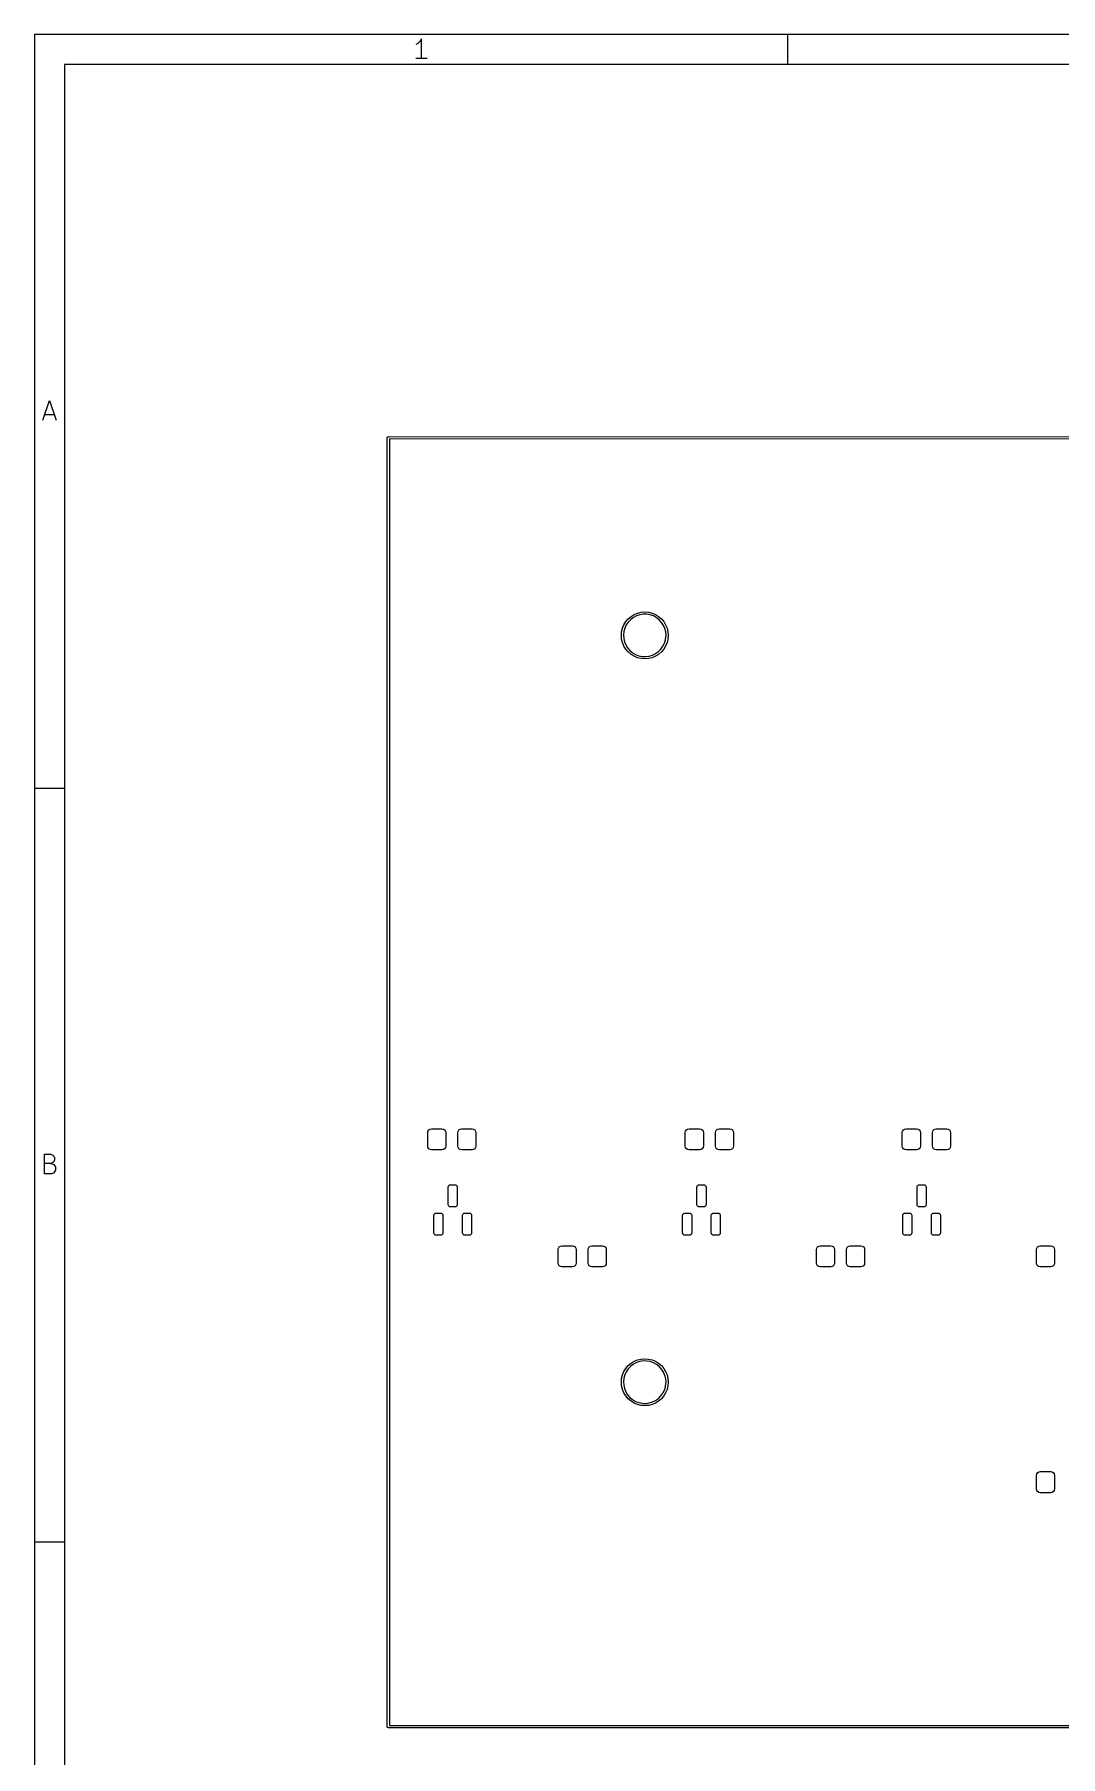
# Model space of a CAD drawing. Extents: x 10 to 287, y -200 to -10.
# Drawn here: x 10 to 78.1, y -124.2 to -10 of the extents above; entities that cross this region are included whole.
import ezdxf

# ---------------------------------------------------------------- set-up
doc = ezdxf.new("R2010")
doc.units = 0
doc.layers.add('BLACK', color=7, linetype='CONTINUOUS')

msp = doc.modelspace()

# ---------------------------------------------------------------- linework, layer by layer
at = {"layer": 'BLACK', "linetype": 'CONTINUOUS'}
for p, q in [((10, -10), (10, -200.007)), ((287.002, -10), (10, -10)), ((60, -12), (60, -10)), ((35.4464, -10.5976), (35.3226, -10.6595)), ((35.5702, -10.4738), (35.4464, -10.5976)), ((35.694, -10.2881), (35.5702, -10.4738)), ((35.694, -11.5881), (35.694, -10.2881)), ((12, -12), (12, -198.007)), ((285.002, -12), (12, -12)), ((36.0655, -11.5881), (35.3226, -11.5881)), ((10.5667, -35.5881), (11, -34.2881)), ((10.6905, -35.2167), (11.3095, -35.2167)), ((11, -34.2881), (11.4333, -35.5881)), ((33.4159, -122.27), (33.4163, -36.7559)), ((33.4163, -36.7559), (33.418, -36.7461)), ((33.4174, -36.7428), (33.4191, -36.74)), ((33.418, -36.7461), (33.4174, -36.7428)), ((33.4191, -36.74), (33.4208, -36.7302)), ((33.4208, -36.7302), (33.4334, -36.7153)), ((33.4334, -36.7153), (33.4431, -36.6984)), ((33.4431, -36.6984), (33.4495, -36.6961)), ((33.4495, -36.6961), (33.4538, -36.6909)), ((33.4538, -36.6909), (33.473, -36.6876)), ((33.473, -36.6876), (33.4913, -36.6809)), ((33.4913, -36.6809), (206.846, -36.7288)), ((33.5663, -36.8309), (33.5659, -122.195)), ((206.771, -36.8788), (33.5663, -36.8309)), ((49.1234, -49.1601), (49.2508, -48.952)), ((49.2508, -48.952), (49.4093, -48.7665)), ((49.4132, -48.9788), (49.283, -49.1697)), ((49.4093, -48.7665), (49.5949, -48.608)), ((49.5729, -48.8118), (49.4132, -48.9788)), ((49.7576, -48.6731), (49.5729, -48.8118)), ((49.5949, -48.608), (49.8029, -48.4805)), ((49.9625, -48.5664), (49.7576, -48.6731)), ((49.8029, -48.4805), (50.0283, -48.3871)), ((50.1821, -48.4946), (49.9625, -48.5664)), ((50.0283, -48.3871), (50.2656, -48.3302)), ((50.4105, -48.4597), (50.1821, -48.4946)), ((50.2656, -48.3302), (50.5089, -48.311)), ((50.6415, -48.4625), (50.4105, -48.4597)), ((50.5089, -48.311), (50.7521, -48.3302)), ((50.869, -48.503), (50.6415, -48.4625)), ((50.7521, -48.3302), (50.9894, -48.3871)), ((51.0868, -48.5801), (50.869, -48.503)), ((50.9894, -48.3871), (51.2148, -48.4805)), ((51.289, -48.6918), (51.0868, -48.5801)), ((51.2148, -48.4805), (51.4229, -48.608)), ((51.4704, -48.835), (51.289, -48.6918)), ((51.4229, -48.608), (51.6084, -48.7665)), ((51.6258, -49.0059), (51.4704, -48.835)), ((51.6084, -48.7665), (51.7669, -48.952)), ((51.7513, -49.1998), (51.6258, -49.0059)), ((51.7669, -48.952), (51.8944, -49.1601)), ((48.9539, -49.866), (48.9566, -49.8316)), ((48.973, -50.1093), (48.9539, -49.866)), ((48.9566, -49.8316), (48.973, -49.6228)), ((48.973, -49.6228), (49.03, -49.3855)), ((49.03, -50.3466), (48.973, -50.1093)), ((49.03, -49.3855), (49.1234, -49.1601)), ((49.124, -49.6019), (49.0995, -49.8316)), ((49.0995, -49.8316), (49.1128, -50.0623)), ((49.1128, -50.0623), (49.1636, -50.2876)), ((49.1858, -49.3792), (49.124, -49.6019)), ((49.283, -49.1697), (49.1858, -49.3792)), ((51.8435, -49.4117), (51.7513, -49.1998)), ((51.8197, -50.385), (51.8868, -50.164)), ((51.8997, -49.6358), (51.8435, -49.4117)), ((51.8868, -50.164), (51.917, -49.9349)), ((51.8944, -49.1601), (51.9878, -49.3855)), ((51.9187, -49.866), (51.8997, -49.6358)), ((51.917, -49.9349), (51.9187, -49.866)), ((51.9878, -49.3855), (52.0447, -49.6228)), ((52.0447, -50.1093), (51.9878, -50.3466)), ((52.0447, -49.6228), (52.0639, -49.866)), ((52.0639, -49.866), (52.0447, -50.1093)), ((49.1234, -50.572), (49.03, -50.3466)), ((49.2508, -50.78), (49.1234, -50.572)), ((49.1636, -50.2876), (49.2505, -50.5017)), ((49.2505, -50.5017), (49.3712, -50.6987)), ((49.4093, -50.9656), (49.2508, -50.78)), ((49.3712, -50.6987), (49.5225, -50.8733)), ((49.5949, -51.1241), (49.4093, -50.9656)), ((49.5225, -50.8733), (49.7002, -51.0209)), ((49.8029, -51.2516), (49.5949, -51.1241)), ((49.7002, -51.0209), (49.8997, -51.1375)), ((50.0283, -51.3449), (49.8029, -51.2516)), ((49.8997, -51.1375), (50.1155, -51.2199)), ((50.2656, -51.4019), (50.0283, -51.3449)), ((50.1155, -51.2199), (50.3419, -51.2659)), ((50.5089, -51.421), (50.2656, -51.4019)), ((50.3419, -51.2659), (50.5728, -51.2744)), ((50.7521, -51.4019), (50.5089, -51.421)), ((50.5728, -51.2744), (50.802, -51.245)), ((50.9894, -51.3449), (50.7521, -51.4019)), ((50.802, -51.245), (51.0233, -51.1787)), ((51.2148, -51.2516), (50.9894, -51.3449)), ((51.0233, -51.1787), (51.2308, -51.077)), ((51.4229, -51.1241), (51.2148, -51.2516)), ((51.2308, -51.077), (51.4188, -50.9429)), ((51.4188, -50.9429), (51.5825, -50.7798)), ((51.6084, -50.9656), (51.4229, -51.1241)), ((51.5825, -50.7798), (51.7173, -50.5922)), ((51.7669, -50.78), (51.6084, -50.9656)), ((51.7173, -50.5922), (51.8197, -50.385)), ((51.8944, -50.572), (51.7669, -50.78)), ((51.9878, -50.3466), (51.8944, -50.572)), ((10, -60), (12, -60)), ((36.1, -82.85), (36.119, -82.7543)), ((36.1, -83.75), (36.1, -82.85)), ((36.119, -82.7543), (36.1732, -82.6732)), ((36.1732, -82.6732), (36.2543, -82.619)), ((36.2543, -82.619), (36.35, -82.6)), ((36.35, -82.6), (37.05, -82.6)), ((37.05, -82.6), (37.1457, -82.619)), ((37.1457, -82.619), (37.2268, -82.6732)), ((37.2268, -82.6732), (37.281, -82.7543)), ((37.281, -82.7543), (37.3, -82.85)), ((37.3, -82.85), (37.3, -83.75)), ((38.1, -82.85), (38.119, -82.7543)), ((38.1, -83.75), (38.1, -82.85)), ((38.119, -82.7543), (38.1732, -82.6732)), ((38.1732, -82.6732), (38.2543, -82.619)), ((38.2543, -82.619), (38.35, -82.6)), ((38.35, -82.6), (39.05, -82.6)), ((39.05, -82.6), (39.1457, -82.619)), ((39.1457, -82.619), (39.2268, -82.6732)), ((39.2268, -82.6732), (39.281, -82.7543)), ((39.281, -82.7543), (39.3, -82.85)), ((39.3, -82.85), (39.3, -83.75)), ((53.2, -82.85), (53.219, -82.7543)), ((53.2, -83.75), (53.2, -82.85)), ((53.219, -82.7543), (53.2732, -82.6732)), ((53.2732, -82.6732), (53.3543, -82.619)), ((53.3543, -82.619), (53.45, -82.6)), ((53.45, -82.6), (54.15, -82.6)), ((54.15, -82.6), (54.2457, -82.619)), ((54.2457, -82.619), (54.3268, -82.6732)), ((54.3268, -82.6732), (54.381, -82.7543)), ((54.381, -82.7543), (54.4, -82.85)), ((54.4, -82.85), (54.4, -83.75)), ((55.2, -82.85), (55.219, -82.7543)), ((55.2, -83.75), (55.2, -82.85)), ((55.219, -82.7543), (55.2732, -82.6732)), ((55.2732, -82.6732), (55.3543, -82.619)), ((55.3543, -82.619), (55.45, -82.6)), ((55.45, -82.6), (56.15, -82.6)), ((56.15, -82.6), (56.2457, -82.619)), ((56.2457, -82.619), (56.3268, -82.6732)), ((56.3268, -82.6732), (56.381, -82.7543)), ((56.381, -82.7543), (56.4, -82.85)), ((56.4, -82.85), (56.4, -83.75)), ((67.6, -82.85), (67.619, -82.7543)), ((67.6, -83.75), (67.6, -82.85)), ((67.619, -82.7543), (67.6732, -82.6732)), ((67.6732, -82.6732), (67.7543, -82.619)), ((67.7543, -82.619), (67.85, -82.6)), ((67.85, -82.6), (68.55, -82.6)), ((68.55, -82.6), (68.6457, -82.619)), ((68.6457, -82.619), (68.7268, -82.6732)), ((68.7268, -82.6732), (68.781, -82.7543)), ((68.781, -82.7543), (68.8, -82.85)), ((68.8, -82.85), (68.8, -83.75)), ((69.6, -82.85), (69.619, -82.7543)), ((69.6, -83.75), (69.6, -82.85)), ((69.619, -82.7543), (69.6732, -82.6732)), ((69.6732, -82.6732), (69.7543, -82.619)), ((69.7543, -82.619), (69.85, -82.6)), ((69.85, -82.6), (70.55, -82.6)), ((70.55, -82.6), (70.6457, -82.619)), ((70.6457, -82.619), (70.7268, -82.6732)), ((70.7268, -82.6732), (70.781, -82.7543)), ((70.781, -82.7543), (70.8, -82.85)), ((70.8, -82.85), (70.8, -83.75)), ((10.6595, -85.5881), (10.6595, -84.2881)), ((10.6595, -84.2881), (11.0929, -84.2881)), ((11.0929, -84.2881), (11.2167, -84.35)), ((11.2167, -84.35), (11.2786, -84.4119)), ((11.2786, -84.4119), (11.3405, -84.5357)), ((11.3405, -84.5357), (11.3405, -84.6595)), ((36.119, -83.8457), (36.1, -83.75)), ((36.1732, -83.9268), (36.119, -83.8457)), ((36.2543, -83.981), (36.1732, -83.9268)), ((36.35, -84), (36.2543, -83.981)), ((37.05, -84), (36.35, -84)), ((37.1457, -83.981), (37.05, -84)), ((37.2268, -83.9268), (37.1457, -83.981)), ((37.281, -83.8457), (37.2268, -83.9268)), ((37.3, -83.75), (37.281, -83.8457)), ((38.119, -83.8457), (38.1, -83.75)), ((38.1732, -83.9268), (38.119, -83.8457)), ((38.2543, -83.981), (38.1732, -83.9268)), ((38.35, -84), (38.2543, -83.981)), ((39.05, -84), (38.35, -84)), ((39.1457, -83.981), (39.05, -84)), ((39.2268, -83.9268), (39.1457, -83.981)), ((39.281, -83.8457), (39.2268, -83.9268)), ((39.3, -83.75), (39.281, -83.8457)), ((53.219, -83.8457), (53.2, -83.75)), ((53.2732, -83.9268), (53.219, -83.8457)), ((53.3543, -83.981), (53.2732, -83.9268)), ((53.45, -84), (53.3543, -83.981)), ((54.15, -84), (53.45, -84)), ((54.2457, -83.981), (54.15, -84)), ((54.3268, -83.9268), (54.2457, -83.981)), ((54.381, -83.8457), (54.3268, -83.9268)), ((54.4, -83.75), (54.381, -83.8457)), ((55.219, -83.8457), (55.2, -83.75)), ((55.2732, -83.9268), (55.219, -83.8457)), ((55.3543, -83.981), (55.2732, -83.9268)), ((55.45, -84), (55.3543, -83.981)), ((56.15, -84), (55.45, -84)), ((56.2457, -83.981), (56.15, -84)), ((56.3268, -83.9268), (56.2457, -83.981)), ((56.381, -83.8457), (56.3268, -83.9268)), ((56.4, -83.75), (56.381, -83.8457)), ((67.619, -83.8457), (67.6, -83.75)), ((67.6732, -83.9268), (67.619, -83.8457)), ((67.7543, -83.981), (67.6732, -83.9268)), ((67.85, -84), (67.7543, -83.981)), ((68.55, -84), (67.85, -84)), ((68.6457, -83.981), (68.55, -84)), ((68.7268, -83.9268), (68.6457, -83.981)), ((68.781, -83.8457), (68.7268, -83.9268)), ((68.8, -83.75), (68.781, -83.8457)), ((69.619, -83.8457), (69.6, -83.75)), ((69.6732, -83.9268), (69.619, -83.8457)), ((69.7543, -83.981), (69.6732, -83.9268)), ((69.85, -84), (69.7543, -83.981)), ((70.55, -84), (69.85, -84)), ((70.6457, -83.981), (70.55, -84)), ((70.7268, -83.9268), (70.6457, -83.981)), ((70.781, -83.8457), (70.7268, -83.9268)), ((70.8, -83.75), (70.781, -83.8457)), ((11.0929, -84.9071), (10.6595, -84.9071)), ((11.1548, -85.5881), (10.6595, -85.5881)), ((11.2167, -84.8452), (11.0929, -84.9071)), ((11.0929, -84.9071), (11.2786, -84.969)), ((11.2786, -85.5262), (11.1548, -85.5881)), ((11.2786, -84.7833), (11.2167, -84.8452)), ((11.3405, -84.6595), (11.2786, -84.7833)), ((11.2786, -84.969), (11.3405, -85.031)), ((11.3405, -85.4643), (11.2786, -85.5262)), ((11.3405, -85.031), (11.4024, -85.1548)), ((11.4024, -85.3405), (11.3405, -85.4643)), ((11.4024, -85.1548), (11.4024, -85.3405)), ((37.4632, -86.4613), (37.4746, -86.4039)), ((37.4632, -87.6363), (37.4632, -86.4613)), ((37.4746, -86.4039), (37.5071, -86.3553)), ((37.5071, -86.3553), (37.5558, -86.3228)), ((37.5558, -86.3228), (37.6132, -86.3113)), ((37.6132, -86.3113), (37.9132, -86.3113)), ((37.9132, -86.3113), (37.9706, -86.3228)), ((37.9706, -86.3228), (38.0193, -86.3553)), ((38.0193, -86.3553), (38.0518, -86.4039)), ((38.0518, -86.4039), (38.0632, -86.4613)), ((38.0632, -86.4613), (38.0632, -87.6363)), ((53.9732, -86.4613), (53.9846, -86.4039)), ((53.9732, -87.6363), (53.9732, -86.4613)), ((53.9846, -86.4039), (54.0171, -86.3553)), ((54.0171, -86.3553), (54.0658, -86.3228)), ((54.0658, -86.3228), (54.1232, -86.3113)), ((54.1232, -86.3113), (54.4232, -86.3113)), ((54.4232, -86.3113), (54.4806, -86.3228)), ((54.4806, -86.3228), (54.5293, -86.3553)), ((54.5293, -86.3553), (54.5618, -86.4039)), ((54.5618, -86.4039), (54.5732, -86.4613)), ((54.5732, -86.4613), (54.5732, -87.6363)), ((68.5782, -86.4613), (68.5896, -86.4039)), ((68.5782, -87.6363), (68.5782, -86.4613)), ((68.5896, -86.4039), (68.6221, -86.3553)), ((68.6221, -86.3553), (68.6708, -86.3228)), ((68.6708, -86.3228), (68.7282, -86.3113)), ((68.7282, -86.3113), (69.0282, -86.3113)), ((69.0282, -86.3113), (69.0856, -86.3228)), ((69.0856, -86.3228), (69.1343, -86.3553)), ((69.1343, -86.3553), (69.1668, -86.4039)), ((69.1668, -86.4039), (69.1782, -86.4613)), ((69.1782, -86.4613), (69.1782, -87.6363)), ((37.4746, -87.6937), (37.4632, -87.6363)), ((37.5071, -87.7424), (37.4746, -87.6937)), ((37.5558, -87.7749), (37.5071, -87.7424)), ((37.6132, -87.7863), (37.5558, -87.7749)), ((37.9132, -87.7863), (37.6132, -87.7863)), ((37.9706, -87.7749), (37.9132, -87.7863)), ((38.0193, -87.7424), (37.9706, -87.7749)), ((38.0518, -87.6937), (38.0193, -87.7424)), ((38.0632, -87.6363), (38.0518, -87.6937)), ((53.9846, -87.6937), (53.9732, -87.6363)), ((54.0171, -87.7424), (53.9846, -87.6937)), ((54.0658, -87.7749), (54.0171, -87.7424)), ((54.1232, -87.7863), (54.0658, -87.7749)), ((54.4232, -87.7863), (54.1232, -87.7863)), ((54.4806, -87.7749), (54.4232, -87.7863)), ((54.5293, -87.7424), (54.4806, -87.7749)), ((54.5618, -87.6937), (54.5293, -87.7424)), ((54.5732, -87.6363), (54.5618, -87.6937)), ((68.5896, -87.6937), (68.5782, -87.6363)), ((68.6221, -87.7424), (68.5896, -87.6937)), ((68.6708, -87.7749), (68.6221, -87.7424)), ((68.7282, -87.7863), (68.6708, -87.7749)), ((69.0282, -87.7863), (68.7282, -87.7863)), ((69.0856, -87.7749), (69.0282, -87.7863)), ((69.1343, -87.7424), (69.0856, -87.7749)), ((69.1668, -87.6937), (69.1343, -87.7424)), ((69.1782, -87.6363), (69.1668, -87.6937)), ((36.5132, -88.3363), (36.5246, -88.2789)), ((36.5132, -89.5113), (36.5132, -88.3363)), ((36.5246, -88.2789), (36.5571, -88.2303)), ((36.5571, -88.2303), (36.6058, -88.1978)), ((36.6058, -88.1978), (36.6632, -88.1863)), ((36.6632, -88.1863), (36.9632, -88.1863)), ((36.9632, -88.1863), (37.0206, -88.1978)), ((37.0206, -88.1978), (37.0693, -88.2303)), ((37.0693, -88.2303), (37.1018, -88.2789)), ((37.1018, -88.2789), (37.1132, -88.3363)), ((37.1132, -88.3363), (37.1132, -89.5113)), ((38.4132, -88.3363), (38.4246, -88.2789)), ((38.4132, -89.5113), (38.4132, -88.3363)), ((38.4246, -88.2789), (38.4571, -88.2303)), ((38.4571, -88.2303), (38.5058, -88.1978)), ((38.5058, -88.1978), (38.5632, -88.1863)), ((38.5632, -88.1863), (38.8632, -88.1863)), ((38.8632, -88.1863), (38.9206, -88.1978)), ((38.9206, -88.1978), (38.9693, -88.2303)), ((38.9693, -88.2303), (39.0018, -88.2789)), ((39.0018, -88.2789), (39.0132, -88.3363)), ((39.0132, -88.3363), (39.0132, -89.5113)), ((53.0232, -88.3363), (53.0346, -88.2789)), ((53.0232, -89.5113), (53.0232, -88.3363)), ((53.0346, -88.2789), (53.0671, -88.2303)), ((53.0671, -88.2303), (53.1158, -88.1978)), ((53.1158, -88.1978), (53.1732, -88.1863)), ((53.1732, -88.1863), (53.4732, -88.1863)), ((53.4732, -88.1863), (53.5306, -88.1978)), ((53.5306, -88.1978), (53.5793, -88.2303)), ((53.5793, -88.2303), (53.6118, -88.2789)), ((53.6118, -88.2789), (53.6232, -88.3363)), ((53.6232, -88.3363), (53.6232, -89.5113)), ((54.9232, -88.3363), (54.9346, -88.2789)), ((54.9232, -89.5113), (54.9232, -88.3363)), ((54.9346, -88.2789), (54.9671, -88.2303)), ((54.9671, -88.2303), (55.0158, -88.1978)), ((55.0158, -88.1978), (55.0732, -88.1863)), ((55.0732, -88.1863), (55.3732, -88.1863)), ((55.3732, -88.1863), (55.4306, -88.1978)), ((55.4306, -88.1978), (55.4793, -88.2303)), ((55.4793, -88.2303), (55.5118, -88.2789)), ((55.5118, -88.2789), (55.5232, -88.3363)), ((55.5232, -88.3363), (55.5232, -89.5113)), ((67.6282, -88.3363), (67.6396, -88.2789)), ((67.6282, -89.5113), (67.6282, -88.3363)), ((67.6396, -88.2789), (67.6721, -88.2303)), ((67.6721, -88.2303), (67.7208, -88.1978)), ((67.7208, -88.1978), (67.7782, -88.1863)), ((67.7782, -88.1863), (68.0782, -88.1863)), ((68.0782, -88.1863), (68.1356, -88.1978)), ((68.1356, -88.1978), (68.1843, -88.2303)), ((68.1843, -88.2303), (68.2168, -88.2789)), ((68.2168, -88.2789), (68.2282, -88.3363)), ((68.2282, -88.3363), (68.2282, -89.5113)), ((69.5282, -88.3363), (69.5396, -88.2789)), ((69.5282, -89.5113), (69.5282, -88.3363)), ((69.5396, -88.2789), (69.5721, -88.2303)), ((69.5721, -88.2303), (69.6208, -88.1978)), ((69.6208, -88.1978), (69.6782, -88.1863)), ((69.6782, -88.1863), (69.9782, -88.1863)), ((69.9782, -88.1863), (70.0356, -88.1978)), ((70.0356, -88.1978), (70.0843, -88.2303)), ((70.0843, -88.2303), (70.1168, -88.2789)), ((70.1168, -88.2789), (70.1282, -88.3363)), ((70.1282, -88.3363), (70.1282, -89.5113)), ((36.5246, -89.5687), (36.5132, -89.5113)), ((36.5571, -89.6174), (36.5246, -89.5687)), ((36.6058, -89.6499), (36.5571, -89.6174)), ((36.6632, -89.6613), (36.6058, -89.6499)), ((36.9632, -89.6613), (36.6632, -89.6613)), ((37.0206, -89.6499), (36.9632, -89.6613)), ((37.0693, -89.6174), (37.0206, -89.6499)), ((37.1018, -89.5687), (37.0693, -89.6174)), ((37.1132, -89.5113), (37.1018, -89.5687)), ((38.4246, -89.5687), (38.4132, -89.5113)), ((38.4571, -89.6174), (38.4246, -89.5687)), ((38.5058, -89.6499), (38.4571, -89.6174)), ((38.5632, -89.6613), (38.5058, -89.6499)), ((38.8632, -89.6613), (38.5632, -89.6613)), ((38.9206, -89.6499), (38.8632, -89.6613)), ((38.9693, -89.6174), (38.9206, -89.6499)), ((39.0018, -89.5687), (38.9693, -89.6174)), ((39.0132, -89.5113), (39.0018, -89.5687)), ((53.0346, -89.5687), (53.0232, -89.5113)), ((53.0671, -89.6174), (53.0346, -89.5687)), ((53.1158, -89.6499), (53.0671, -89.6174)), ((53.1732, -89.6613), (53.1158, -89.6499)), ((53.4732, -89.6613), (53.1732, -89.6613)), ((53.5306, -89.6499), (53.4732, -89.6613)), ((53.5793, -89.6174), (53.5306, -89.6499)), ((53.6118, -89.5687), (53.5793, -89.6174)), ((53.6232, -89.5113), (53.6118, -89.5687)), ((54.9346, -89.5687), (54.9232, -89.5113)), ((54.9671, -89.6174), (54.9346, -89.5687)), ((55.0158, -89.6499), (54.9671, -89.6174)), ((55.0732, -89.6613), (55.0158, -89.6499)), ((55.3732, -89.6613), (55.0732, -89.6613)), ((55.4306, -89.6499), (55.3732, -89.6613)), ((55.4793, -89.6174), (55.4306, -89.6499)), ((55.5118, -89.5687), (55.4793, -89.6174)), ((55.5232, -89.5113), (55.5118, -89.5687)), ((67.6396, -89.5687), (67.6282, -89.5113)), ((67.6721, -89.6174), (67.6396, -89.5687)), ((67.7208, -89.6499), (67.6721, -89.6174)), ((67.7782, -89.6613), (67.7208, -89.6499)), ((68.0782, -89.6613), (67.7782, -89.6613)), ((68.1356, -89.6499), (68.0782, -89.6613)), ((68.1843, -89.6174), (68.1356, -89.6499)), ((68.2168, -89.5687), (68.1843, -89.6174)), ((68.2282, -89.5113), (68.2168, -89.5687)), ((69.5396, -89.5687), (69.5282, -89.5113)), ((69.5721, -89.6174), (69.5396, -89.5687)), ((69.6208, -89.6499), (69.5721, -89.6174)), ((69.6782, -89.6613), (69.6208, -89.6499)), ((69.9782, -89.6613), (69.6782, -89.6613)), ((70.0356, -89.6499), (69.9782, -89.6613)), ((70.0843, -89.6174), (70.0356, -89.6499)), ((70.1168, -89.5687), (70.0843, -89.6174)), ((70.1282, -89.5113), (70.1168, -89.5687)), ((44.755, -90.6121), (44.774, -90.5164)), ((44.755, -91.5121), (44.755, -90.6121)), ((44.774, -90.5164), (44.8282, -90.4353)), ((44.8282, -90.4353), (44.9093, -90.3811)), ((44.9093, -90.3811), (45.005, -90.3621)), ((45.005, -90.3621), (45.705, -90.3621)), ((45.705, -90.3621), (45.8007, -90.3811)), ((45.8007, -90.3811), (45.8818, -90.4353)), ((45.8818, -90.4353), (45.936, -90.5164)), ((45.936, -90.5164), (45.955, -90.6121)), ((45.955, -90.6121), (45.955, -91.5121)), ((46.755, -90.6121), (46.774, -90.5164)), ((46.755, -91.5121), (46.755, -90.6121)), ((46.774, -90.5164), (46.8282, -90.4353)), ((46.8282, -90.4353), (46.9093, -90.3811)), ((46.9093, -90.3811), (47.005, -90.3621)), ((47.005, -90.3621), (47.705, -90.3621)), ((47.705, -90.3621), (47.8007, -90.3811)), ((47.8007, -90.3811), (47.8818, -90.4353)), ((47.8818, -90.4353), (47.936, -90.5164)), ((47.936, -90.5164), (47.955, -90.6121)), ((47.955, -90.6121), (47.955, -91.5121)), ((61.9, -90.6121), (61.919, -90.5164)), ((61.9, -91.5121), (61.9, -90.6121)), ((61.919, -90.5164), (61.9732, -90.4353)), ((61.9732, -90.4353), (62.0543, -90.3811)), ((62.0543, -90.3811), (62.15, -90.3621)), ((62.15, -90.3621), (62.85, -90.3621)), ((62.85, -90.3621), (62.9457, -90.3811)), ((62.9457, -90.3811), (63.0268, -90.4353)), ((63.0268, -90.4353), (63.081, -90.5164)), ((63.081, -90.5164), (63.1, -90.6121)), ((63.1, -90.6121), (63.1, -91.5121)), ((63.9, -90.6121), (63.919, -90.5164)), ((63.9, -91.5121), (63.9, -90.6121)), ((63.919, -90.5164), (63.9732, -90.4353)), ((63.9732, -90.4353), (64.0543, -90.3811)), ((64.0543, -90.3811), (64.15, -90.3621)), ((64.15, -90.3621), (64.85, -90.3621)), ((64.85, -90.3621), (64.9457, -90.3811)), ((64.9457, -90.3811), (65.0268, -90.4353)), ((65.0268, -90.4353), (65.081, -90.5164)), ((65.081, -90.5164), (65.1, -90.6121)), ((65.1, -90.6121), (65.1, -91.5121)), ((76.505, -90.6121), (76.524, -90.5164)), ((76.505, -91.5121), (76.505, -90.6121)), ((76.524, -90.5164), (76.5782, -90.4353)), ((76.5782, -90.4353), (76.6593, -90.3811)), ((76.6593, -90.3811), (76.755, -90.3621)), ((76.755, -90.3621), (77.455, -90.3621)), ((77.455, -90.3621), (77.5507, -90.3811)), ((77.5507, -90.3811), (77.6318, -90.4353)), ((77.6318, -90.4353), (77.686, -90.5164)), ((77.686, -90.5164), (77.705, -90.6121)), ((77.705, -90.6121), (77.705, -91.5121)), ((44.774, -91.6077), (44.755, -91.5121)), ((44.8282, -91.6888), (44.774, -91.6077)), ((44.9093, -91.743), (44.8282, -91.6888)), ((45.005, -91.7621), (44.9093, -91.743)), ((45.705, -91.7621), (45.005, -91.7621)), ((45.8007, -91.743), (45.705, -91.7621)), ((45.8818, -91.6888), (45.8007, -91.743)), ((45.936, -91.6077), (45.8818, -91.6888)), ((45.955, -91.5121), (45.936, -91.6077)), ((46.774, -91.6077), (46.755, -91.5121)), ((46.8282, -91.6888), (46.774, -91.6077)), ((46.9093, -91.743), (46.8282, -91.6888)), ((47.005, -91.7621), (46.9093, -91.743)), ((47.705, -91.7621), (47.005, -91.7621)), ((47.8007, -91.743), (47.705, -91.7621)), ((47.8818, -91.6888), (47.8007, -91.743)), ((47.936, -91.6077), (47.8818, -91.6888)), ((47.955, -91.5121), (47.936, -91.6077)), ((61.919, -91.6077), (61.9, -91.5121)), ((61.9732, -91.6888), (61.919, -91.6077)), ((62.0543, -91.743), (61.9732, -91.6888)), ((62.15, -91.7621), (62.0543, -91.743)), ((62.85, -91.7621), (62.15, -91.7621)), ((62.9457, -91.743), (62.85, -91.7621)), ((63.0268, -91.6888), (62.9457, -91.743)), ((63.081, -91.6077), (63.0268, -91.6888)), ((63.1, -91.5121), (63.081, -91.6077)), ((63.919, -91.6077), (63.9, -91.5121)), ((63.9732, -91.6888), (63.919, -91.6077)), ((64.0543, -91.743), (63.9732, -91.6888)), ((64.15, -91.7621), (64.0543, -91.743)), ((64.85, -91.7621), (64.15, -91.7621)), ((64.9457, -91.743), (64.85, -91.7621)), ((65.0268, -91.6888), (64.9457, -91.743)), ((65.081, -91.6077), (65.0268, -91.6888)), ((65.1, -91.5121), (65.081, -91.6077)), ((76.524, -91.6077), (76.505, -91.5121)), ((76.5782, -91.6888), (76.524, -91.6077)), ((76.6593, -91.743), (76.5782, -91.6888)), ((76.755, -91.7621), (76.6593, -91.743)), ((77.455, -91.7621), (76.755, -91.7621)), ((77.5507, -91.743), (77.455, -91.7621)), ((77.6318, -91.6888), (77.5507, -91.743)), ((77.686, -91.6077), (77.6318, -91.6888)), ((77.705, -91.5121), (77.686, -91.6077)), ((49.4093, -98.3103), (49.5949, -98.1518)), ((49.7576, -98.2168), (49.5729, -98.3555)), ((49.5949, -98.1518), (49.8029, -98.0243)), ((49.9625, -98.1101), (49.7576, -98.2168)), ((49.8029, -98.0243), (50.0283, -97.9309)), ((50.1821, -98.0384), (49.9625, -98.1101)), ((50.0283, -97.9309), (50.2656, -97.8739)), ((50.4105, -98.0034), (50.1821, -98.0384)), ((50.2656, -97.8739), (50.5089, -97.8548)), ((50.6415, -98.0062), (50.4105, -98.0034)), ((50.5089, -97.8548), (50.7521, -97.8739)), ((50.869, -98.0468), (50.6415, -98.0062)), ((50.7521, -97.8739), (50.9894, -97.9309)), ((51.0868, -98.1239), (50.869, -98.0468)), ((50.9894, -97.9309), (51.2148, -98.0243)), ((51.289, -98.2355), (51.0868, -98.1239)), ((51.2148, -98.0243), (51.4229, -98.1518)), ((51.4704, -98.3787), (51.289, -98.2355)), ((51.4229, -98.1518), (51.6084, -98.3103)), ((48.9539, -99.4098), (48.9566, -99.3754)), ((48.9566, -99.3754), (48.973, -99.1665)), ((48.973, -99.1665), (49.03, -98.9293)), ((49.03, -98.9293), (49.1234, -98.7038)), ((49.124, -99.1456), (49.0995, -99.3754)), ((49.0995, -99.3754), (49.1128, -99.606)), ((49.1234, -98.7038), (49.2508, -98.4958)), ((49.1858, -98.923), (49.124, -99.1456)), ((49.283, -98.7134), (49.1858, -98.923)), ((49.2508, -98.4958), (49.4093, -98.3103)), ((49.4132, -98.5226), (49.283, -98.7134)), ((49.5729, -98.3555), (49.4132, -98.5226)), ((51.6258, -98.5496), (51.4704, -98.3787)), ((51.6084, -98.3103), (51.7669, -98.4958)), ((51.7513, -98.7436), (51.6258, -98.5496)), ((51.8435, -98.9555), (51.7513, -98.7436)), ((51.7669, -98.4958), (51.8944, -98.7038)), ((51.8997, -99.1795), (51.8435, -98.9555)), ((51.8944, -98.7038), (51.9878, -98.9293)), ((51.9187, -99.4098), (51.8997, -99.1795)), ((51.9878, -98.9293), (52.0447, -99.1665)), ((52.0447, -99.1665), (52.0639, -99.4098)), ((48.973, -99.6531), (48.9539, -99.4098)), ((49.03, -99.8903), (48.973, -99.6531)), ((49.1234, -100.116), (49.03, -99.8903)), ((49.1128, -99.606), (49.1636, -99.8314)), ((49.2508, -100.324), (49.1234, -100.116)), ((49.1636, -99.8314), (49.2505, -100.045)), ((49.2505, -100.045), (49.3712, -100.242)), ((49.4093, -100.509), (49.2508, -100.324)), ((49.3712, -100.242), (49.5225, -100.417)), ((49.5949, -100.668), (49.4093, -100.509)), ((49.5225, -100.417), (49.7002, -100.565)), ((51.2308, -100.621), (51.4188, -100.487)), ((51.4188, -100.487), (51.5825, -100.324)), ((51.6084, -100.509), (51.4229, -100.668)), ((51.5825, -100.324), (51.7173, -100.136)), ((51.7669, -100.324), (51.6084, -100.509)), ((51.7173, -100.136), (51.8197, -99.9288)), ((51.8944, -100.116), (51.7669, -100.324)), ((51.8197, -99.9288), (51.8868, -99.7077)), ((51.8868, -99.7077), (51.917, -99.4787)), ((51.9878, -99.8903), (51.8944, -100.116)), ((51.917, -99.4787), (51.9187, -99.4098)), ((52.0447, -99.6531), (51.9878, -99.8903)), ((52.0639, -99.4098), (52.0447, -99.6531)), ((49.8029, -100.795), (49.5949, -100.668)), ((49.7002, -100.565), (49.8997, -100.681)), ((50.0283, -100.889), (49.8029, -100.795)), ((49.8997, -100.681), (50.1155, -100.764)), ((50.2656, -100.946), (50.0283, -100.889)), ((50.1155, -100.764), (50.3419, -100.81)), ((50.5089, -100.965), (50.2656, -100.946)), ((50.3419, -100.81), (50.5728, -100.818)), ((50.7521, -100.946), (50.5089, -100.965)), ((50.5728, -100.818), (50.802, -100.789)), ((50.9894, -100.889), (50.7521, -100.946)), ((50.802, -100.789), (51.0233, -100.722)), ((51.2148, -100.795), (50.9894, -100.889)), ((51.0233, -100.722), (51.2308, -100.621)), ((51.4229, -100.668), (51.2148, -100.795)), ((76.505, -105.595), (76.524, -105.499)), ((76.505, -106.495), (76.505, -105.595)), ((76.524, -105.499), (76.5782, -105.418)), ((76.5782, -105.418), (76.6593, -105.364)), ((76.6593, -105.364), (76.755, -105.345)), ((76.755, -105.345), (77.455, -105.345)), ((77.455, -105.345), (77.5507, -105.364)), ((77.5507, -105.364), (77.6318, -105.418)), ((77.6318, -105.418), (77.686, -105.499)), ((77.686, -105.499), (77.705, -105.595)), ((77.705, -105.595), (77.705, -106.495)), ((76.524, -106.591), (76.505, -106.495)), ((76.5782, -106.672), (76.524, -106.591)), ((76.6593, -106.726), (76.5782, -106.672)), ((76.755, -106.745), (76.6593, -106.726)), ((77.455, -106.745), (76.755, -106.745)), ((77.5507, -106.726), (77.455, -106.745)), ((77.6318, -106.672), (77.5507, -106.726)), ((77.686, -106.591), (77.6318, -106.672)), ((77.705, -106.495), (77.686, -106.591)), ((10, -110), (12, -110)), ((33.5659, -122.195), (206.771, -122.195)), ((33.4225, -122.288), (33.4159, -122.27)), ((33.4259, -122.307), (33.4225, -122.288)), ((33.4311, -122.312), (33.4259, -122.307)), ((33.4334, -122.318), (33.4311, -122.312)), ((33.4503, -122.328), (33.4334, -122.318)), ((33.4652, -122.34), (33.4503, -122.328)), ((33.475, -122.342), (33.4652, -122.34)), ((33.4778, -122.344), (33.475, -122.342)), ((33.4811, -122.343), (33.4778, -122.344)), ((33.4909, -122.345), (33.4811, -122.343)), ((206.846, -122.345), (33.4909, -122.345))]:
    msp.add_line(p, q, dxfattribs=at)

doc.saveas('drawing.dxf')
